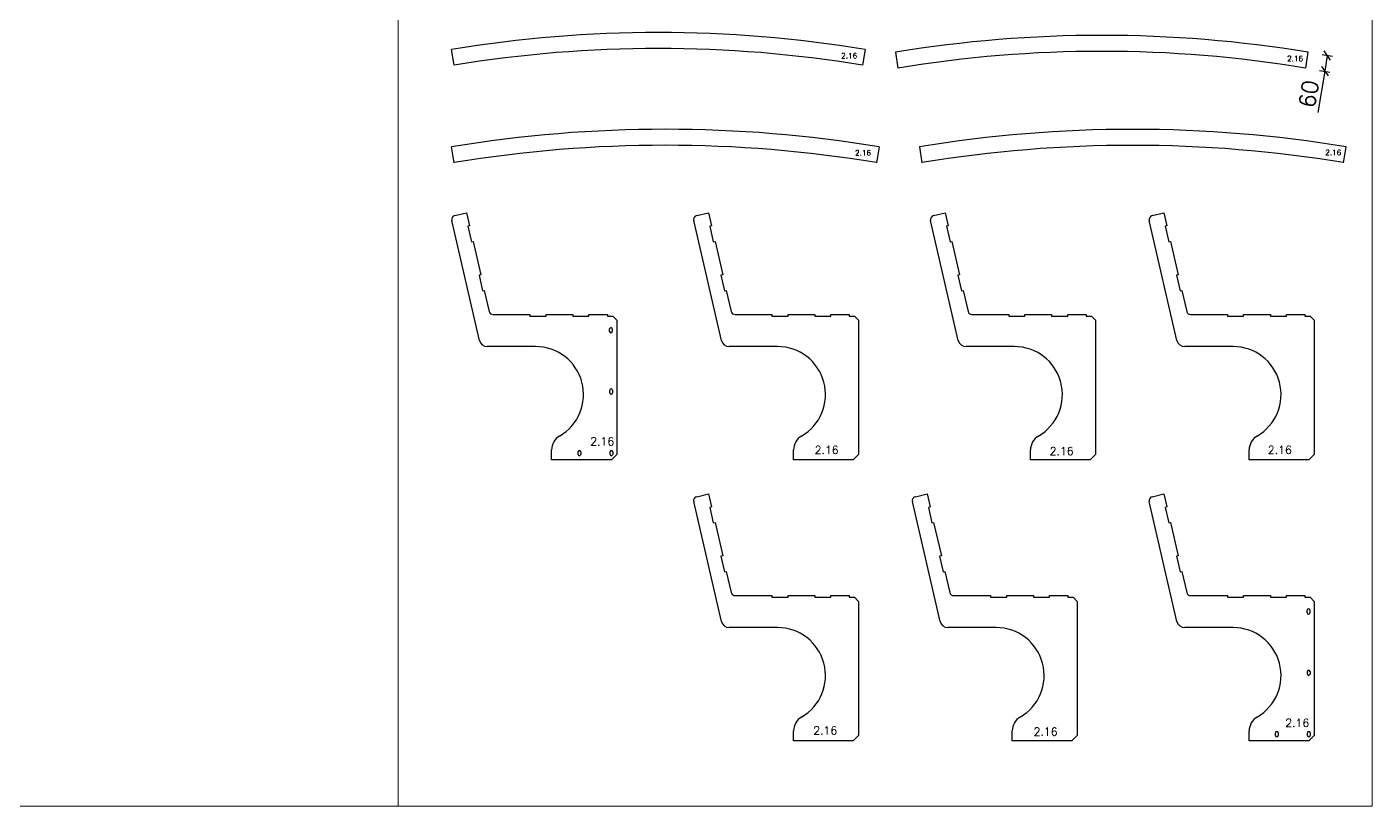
# Model space of a CAD drawing. Header units: millimetres. Extents: x 5046 to 103012, y -15969 to 47766.
# Drawn here: x 81060 to 86102, y 18062 to 20982 of the extents above; entities that cross this region are included whole.
import ezdxf

# ---------------------------------------------------------------- set-up
doc = ezdxf.new("R2010")
doc.units = ezdxf.units.MM
doc.layers.get('0').update_dxf_attribs({"lineweight": 0})
doc.layers.get('Defpoints').update_dxf_attribs({"lineweight": 0})
for name, color, linetype, lineweight in [('DIM', 3, 'Continuous', 0), ('Pomocnicze', 252, 'Continuous', 0), ('TEXT', 2, 'Continuous', 0)]:
    doc.layers.add(name, color=color, linetype=linetype, lineweight=lineweight)
doc.styles.add('Skala 1-20', font='simplex.shx', dxfattribs={"height": 60})
doc.styles.add('Skala 1-50', font='simplex.shx', dxfattribs={"height": 120})
doc.dimstyles.new('Skala 1-20', dxfattribs={"dimtxt": 6, "dimasz": 30, "dimexe": 20, "dimexo": 0.625, "dimgap": 15, "dimtad": 1, "dimdec": 0, "dimtxsty": 'Skala 1-20', "dimblk": 'OBLIQUE', "dimcen": 2.5, "dimadec": 0, "dimazin": 0, "dimtfac": 1, "dimtdec": 0, "dimtmove": 0, "dimatfit": 3, "dimldrblk": 'OBLIQUE', "dimfxl": 20, "dimfxlon": 1, "dimarcsym": 0})

# ---------------------------------------------------------------- blocks, each defined once
blk = doc.blocks.new('_Oblique')
at = {"color": 0, "linetype": 'ByBlock', "lineweight": -2}
blk.add_line((-0.5, -0.5), (0.5, 0.5), dxfattribs=at)
blk = doc.blocks.new('*D3323')
at = {"layer": 'Defpoints', "color": 0}
for p in [(85862.3, 20886.7), (85852.6, 20827.5), (85923.9, 20815.7)]:
    blk.add_point(p, dxfattribs=at)
at = {"layer": 'DIM', "color": 0, "lineweight": -2}
for p, q in [((85913.9, 20878.2), (85953.4, 20871.6)), ((85933.7, 20874.9), (85923.9, 20815.7)), ((85923.9, 20815.7), (85898.2, 20660.7)), ((85904.1, 20819), (85943.6, 20812.5))]:
    blk.add_line(p, q, dxfattribs=at)
at = {"layer": 'DIM', "color": 0, "linetype": 'ByBlock', "lineweight": -2, "xscale": 30, "yscale": 30, "zscale": 30}
for p, rotation in [((85933.7, 20874.9), 80.61294319791338), ((85923.9, 20815.7), 260.6129431979134)]:
    blk.add_blockref('_Oblique', p, dxfattribs=dict(at, rotation=rotation))
at = {"layer": 'DIM', "color": 0, "insert": (85864.2, 20730.7), "char_height": 60, "attachment_point": 5, "rotation": 80.6129, "style": 'Skala 1-20'}
blk.add_mtext('60', dxfattribs=at)

msp = doc.modelspace()

# ---------------------------------------------------------------- linework, layer by layer
at = {"color": 7, "linetype": 'Continuous', "lineweight": 25}
for p, q in [((82661.3, 20838.2), (82651.5, 20897.4)), ((84201.4, 20897.4), (84191.6, 20838.2)), ((84314.7, 20886.7), (84324.5, 20827.5)), ((85852.6, 20827.5), (85862.3, 20886.7)), ((82661.3, 20473.1), (82651.5, 20532.3)), ((84254, 20532.3), (84244.1, 20473.1)), ((84404.6, 20532.3), (84414.4, 20473.1)), ((85994.7, 20473.1), (86004.5, 20532.3)), ((82663.1, 20274.6), (82707, 20284.8)), ((82707, 20284.8), (82718.2, 20236)), ((83570.1, 20274.6), (83613.9, 20284.8)), ((83613.9, 20284.8), (83625.2, 20236)), ((84457.9, 20274.6), (84501.8, 20284.8)), ((84501.8, 20284.8), (84513, 20236)), ((85277.5, 20274.6), (85321.4, 20284.8)), ((85321.4, 20284.8), (85332.6, 20236)), ((82755.7, 19807.2), (82651.9, 20256.6)), ((82718.2, 20236), (82711.9, 20234.6)), ((82711.9, 20234.6), (82725.4, 20176.1)), ((83662.6, 19807.2), (83558.8, 20256.6)), ((83625.2, 20236), (83618.8, 20234.6)), ((83618.8, 20234.6), (83632.3, 20176.1)), ((84550.5, 19807.2), (84446.7, 20256.6)), ((84513, 20236), (84506.7, 20234.6)), ((84506.7, 20234.6), (84520.2, 20176.1)), ((85370, 19807.2), (85266.3, 20256.6)), ((85332.6, 20236), (85326.3, 20234.6)), ((85326.3, 20234.6), (85339.8, 20176.1)), ((82725.4, 20176.1), (82731.7, 20177.6)), ((82731.7, 20177.6), (82760.5, 20052.9)), ((83632.3, 20176.1), (83638.7, 20177.6)), ((83638.7, 20177.6), (83667.5, 20052.9)), ((84520.2, 20176.1), (84526.5, 20177.6)), ((84526.5, 20177.6), (84555.3, 20052.9)), ((85339.8, 20176.1), (85346.1, 20177.6)), ((85346.1, 20177.6), (85374.9, 20052.9)), ((82760.5, 20052.9), (82754.2, 20051.4)), ((82754.2, 20051.4), (82767.7, 19992.9)), ((83667.5, 20052.9), (83661.1, 20051.4)), ((83661.1, 20051.4), (83674.6, 19992.9)), ((84555.3, 20052.9), (84549, 20051.4)), ((84549, 20051.4), (84562.5, 19992.9)), ((85374.9, 20052.9), (85368.6, 20051.4)), ((85368.6, 20051.4), (85382.1, 19992.9)), ((82767.7, 19992.9), (82774, 19994.4)), ((82774, 19994.4), (82792.2, 19915.6)), ((83674.6, 19992.9), (83680.9, 19994.4)), ((83680.9, 19994.4), (83699.1, 19915.6)), ((84562.5, 19992.9), (84568.8, 19994.4)), ((84568.8, 19994.4), (84587, 19915.6)), ((85382.1, 19992.9), (85388.4, 19994.4)), ((85388.4, 19994.4), (85406.6, 19915.6)), ((82806.8, 19904), (82945.2, 19904)), ((82945.2, 19904), (82945.2, 19897.5)), ((82945.2, 19897.5), (83005.7, 19897.5)), ((83005.7, 19904), (83105.7, 19904)), ((83005.7, 19897.5), (83005.7, 19904)), ((83105.7, 19904), (83105.7, 19897.5)), ((83105.7, 19897.5), (83166.2, 19897.5)), ((83166.2, 19904), (83235.2, 19904)), ((83166.2, 19897.5), (83166.2, 19904)), ((83235.2, 19904), (83235.2, 19897.5)), ((83235.2, 19897.5), (83255.2, 19897.5)), ((83255.2, 19897.5), (83270.2, 19882.5)), ((83270.2, 19882.5), (83270.2, 19380)), ((83713.8, 19904), (83852.1, 19904)), ((83852.1, 19904), (83852.1, 19897.5)), ((83852.1, 19897.5), (83912.6, 19897.5)), ((83912.6, 19904), (84012.6, 19904)), ((83912.6, 19897.5), (83912.6, 19904)), ((84012.6, 19904), (84012.6, 19897.5)), ((84012.6, 19897.5), (84073.1, 19897.5)), ((84073.1, 19904), (84142.1, 19904)), ((84073.1, 19897.5), (84073.1, 19904)), ((84142.1, 19904), (84142.1, 19897.5)), ((84142.1, 19897.5), (84162.1, 19897.5)), ((84162.1, 19897.5), (84177.1, 19882.5)), ((84177.1, 19882.5), (84177.1, 19380)), ((84601.6, 19904), (84740, 19904)), ((84740, 19904), (84740, 19897.5)), ((84740, 19897.5), (84800.5, 19897.5)), ((84800.5, 19904), (84900.5, 19904)), ((84800.5, 19897.5), (84800.5, 19904)), ((84900.5, 19904), (84900.5, 19897.5)), ((84900.5, 19897.5), (84961, 19897.5)), ((84961, 19904), (85030, 19904)), ((84961, 19897.5), (84961, 19904)), ((85030, 19904), (85030, 19897.5)), ((85030, 19897.5), (85050, 19897.5)), ((85050, 19897.5), (85065, 19882.5)), ((85065, 19882.5), (85065, 19380)), ((85421.2, 19904), (85559.6, 19904)), ((85559.6, 19904), (85559.6, 19897.5)), ((85559.6, 19897.5), (85620.1, 19897.5)), ((85620.1, 19904), (85720.1, 19904)), ((85620.1, 19897.5), (85620.1, 19904)), ((85720.1, 19904), (85720.1, 19897.5)), ((85720.1, 19897.5), (85780.6, 19897.5)), ((85780.6, 19904), (85849.6, 19904)), ((85780.6, 19897.5), (85780.6, 19904)), ((85849.6, 19904), (85849.6, 19897.5)), ((85849.6, 19897.5), (85869.6, 19897.5)), ((85869.6, 19897.5), (85884.6, 19882.5)), ((85884.6, 19882.5), (85884.6, 19380)), ((83243.7, 19839.9), (83243.7, 19849.9)), ((83253.7, 19849.9), (83253.7, 19839.9)), ((82966.2, 19784), (82784.9, 19784)), ((83873.1, 19784), (83691.8, 19784)), ((84761, 19784), (84579.7, 19784)), ((85580.6, 19784), (85399.3, 19784)), ((83244.4, 19610), (83244.4, 19620)), ((83254.4, 19620), (83254.4, 19610)), ((83026.2, 19360), (83026.2, 19396.8)), ((83125.2, 19380), (83125.2, 19390)), ((83135.2, 19390), (83135.2, 19380)), ((83245.2, 19380), (83245.2, 19390)), ((83270.2, 19380), (83250.2, 19360)), ((83255.2, 19390), (83255.2, 19380)), ((83933.1, 19360), (83933.1, 19396.8)), ((84177.1, 19380), (84157.1, 19360)), ((84821, 19360), (84821, 19396.8)), ((85065, 19380), (85045, 19360)), ((85640.6, 19360), (85640.6, 19396.8)), ((85884.6, 19380), (85864.6, 19360)), ((83250.2, 19360), (83026.2, 19360)), ((84157.1, 19360), (83933.1, 19360)), ((85045, 19360), (84821, 19360)), ((85864.6, 19360), (85640.6, 19360)), ((83570.1, 19221.5), (83613.9, 19231.6)), ((83613.9, 19231.6), (83625.2, 19182.9)), ((84389.6, 19221.5), (84433.5, 19231.6)), ((84433.5, 19231.6), (84444.7, 19182.9)), ((85277.5, 19221.5), (85321.4, 19231.6)), ((85321.4, 19231.6), (85332.6, 19182.9)), ((83662.6, 18754.1), (83558.8, 19203.5)), ((83625.2, 19182.9), (83618.8, 19181.5)), ((83618.8, 19181.5), (83632.3, 19123)), ((84482.2, 18754.1), (84378.4, 19203.5)), ((84444.7, 19182.9), (84438.4, 19181.5)), ((84438.4, 19181.5), (84451.9, 19123)), ((85370, 18754.1), (85266.3, 19203.5)), ((85332.6, 19182.9), (85326.3, 19181.5)), ((85326.3, 19181.5), (85339.8, 19123)), ((83632.3, 19123), (83638.7, 19124.5)), ((83638.7, 19124.5), (83667.5, 18999.7)), ((84451.9, 19123), (84458.2, 19124.5)), ((84458.2, 19124.5), (84487, 18999.7)), ((85339.8, 19123), (85346.1, 19124.5)), ((85346.1, 19124.5), (85374.9, 18999.7)), ((83667.5, 18999.7), (83661.1, 18998.3)), ((83661.1, 18998.3), (83674.6, 18939.8)), ((84487, 18999.7), (84480.7, 18998.3)), ((84480.7, 18998.3), (84494.2, 18939.8)), ((85374.9, 18999.7), (85368.6, 18998.3)), ((85368.6, 18998.3), (85382.1, 18939.8)), ((83674.6, 18939.8), (83680.9, 18941.3)), ((83680.9, 18941.3), (83699.1, 18862.5)), ((84494.2, 18939.8), (84500.5, 18941.3)), ((84500.5, 18941.3), (84518.7, 18862.5)), ((85382.1, 18939.8), (85388.4, 18941.3)), ((85388.4, 18941.3), (85406.6, 18862.5)), ((83713.8, 18850.8), (83852.1, 18850.8)), ((83852.1, 18850.8), (83852.1, 18844.3)), ((83852.1, 18844.3), (83912.6, 18844.3)), ((83912.6, 18850.8), (84012.6, 18850.8)), ((83912.6, 18844.3), (83912.6, 18850.8)), ((84012.6, 18850.8), (84012.6, 18844.3)), ((84012.6, 18844.3), (84073.1, 18844.3)), ((84073.1, 18850.8), (84142.1, 18850.8)), ((84073.1, 18844.3), (84073.1, 18850.8)), ((84142.1, 18850.8), (84142.1, 18844.3)), ((84142.1, 18844.3), (84162.1, 18844.3)), ((84162.1, 18844.3), (84177.1, 18829.3)), ((84177.1, 18829.3), (84177.1, 18326.8)), ((84533.3, 18850.8), (84671.7, 18850.8)), ((84671.7, 18850.8), (84671.7, 18844.3)), ((84671.7, 18844.3), (84732.2, 18844.3)), ((84732.2, 18850.8), (84832.2, 18850.8)), ((84732.2, 18844.3), (84732.2, 18850.8)), ((84832.2, 18850.8), (84832.2, 18844.3)), ((84832.2, 18844.3), (84892.7, 18844.3)), ((84892.7, 18850.8), (84961.7, 18850.8)), ((84892.7, 18844.3), (84892.7, 18850.8)), ((84961.7, 18850.8), (84961.7, 18844.3)), ((84961.7, 18844.3), (84981.7, 18844.3)), ((84981.7, 18844.3), (84996.7, 18829.3)), ((84996.7, 18829.3), (84996.7, 18326.8)), ((85421.2, 18850.8), (85559.6, 18850.8)), ((85559.6, 18850.8), (85559.6, 18844.3)), ((85559.6, 18844.3), (85620.1, 18844.3)), ((85620.1, 18850.8), (85720.1, 18850.8)), ((85620.1, 18844.3), (85620.1, 18850.8)), ((85720.1, 18850.8), (85720.1, 18844.3)), ((85720.1, 18844.3), (85780.6, 18844.3)), ((85780.6, 18850.8), (85849.6, 18850.8)), ((85780.6, 18844.3), (85780.6, 18850.8)), ((85849.6, 18850.8), (85849.6, 18844.3)), ((85849.6, 18844.3), (85869.6, 18844.3)), ((85869.6, 18844.3), (85884.6, 18829.3)), ((85884.6, 18829.3), (85884.6, 18326.8)), ((85858, 18786.8), (85858, 18796.8)), ((85868, 18796.8), (85868, 18786.8)), ((83873.1, 18730.8), (83691.8, 18730.8)), ((84692.7, 18730.8), (84511.4, 18730.8)), ((85580.6, 18730.8), (85399.3, 18730.8)), ((85858.8, 18556.8), (85858.8, 18566.8)), ((85868.8, 18566.8), (85868.8, 18556.8)), ((83933.1, 18306.8), (83933.1, 18343.7)), ((84157.1, 18306.8), (83933.1, 18306.8)), ((84177.1, 18326.8), (84157.1, 18306.8)), ((84752.7, 18306.8), (84752.7, 18343.7)), ((84976.7, 18306.8), (84752.7, 18306.8)), ((84996.7, 18326.8), (84976.7, 18306.8)), ((85640.6, 18306.8), (85640.6, 18343.7)), ((85864.6, 18306.8), (85640.6, 18306.8)), ((85739.6, 18326.8), (85739.6, 18336.8)), ((85749.6, 18336.8), (85749.6, 18326.8)), ((85859.6, 18326.8), (85859.6, 18336.8)), ((85884.6, 18326.8), (85864.6, 18306.8)), ((85869.6, 18336.8), (85869.6, 18326.8))]:
    msp.add_line(p, q, dxfattribs=at)
for centre, radius, start, end in [((83426.5, 16216.9), 4744.2, 80.5987, 99.4013), ((85088.5, 16206), 4744.2, 80.6129, 99.3871), ((83426.5, 16216.9), 4684.2, 80.5992, 99.4013), ((85088.5, 16206), 4684.2, 80.6129, 99.3875), ((83452.7, 15693.5), 4904.7, 80.5982, 99.4018), ((85204.6, 15693.3), 4904.7, 80.6135, 99.3865), ((83452.7, 15693.5), 4844.7, 80.5986, 99.4018), ((85204.6, 15693.3), 4844.7, 80.6135, 99.3869), ((82666.5, 20260), 15, 103, 193), ((83573.4, 20260), 15, 103, 193), ((84461.3, 20260), 15, 103, 193), ((85280.9, 20260), 15, 103, 193), ((82806.8, 19919), 15, 193, 270), ((83713.8, 19919), 15, 193, 270), ((84601.6, 19919), 15, 193, 270), ((85421.2, 19919), 15, 193, 270), ((83248.7, 19849.9), 5, 0, 180), ((83248.7, 19839.9), 5, 180, 0), ((82784.9, 19814), 30, 193, 270), ((82966.2, 19604.3), 179.7, 300.0473, 90), ((83691.8, 19814), 30, 193, 270), ((83873.1, 19604.3), 179.7, 300.0473, 90), ((84579.7, 19814), 30, 193, 270), ((84761, 19604.3), 179.7, 300.0473, 90), ((85399.3, 19814), 30, 193, 270), ((85580.6, 19604.3), 179.7, 300.0473, 90), ((83249.4, 19620), 5, 0, 180), ((83249.4, 19610), 5, 180, 0), ((83086.2, 19396.8), 60, 120.0473, 180), ((83993.1, 19396.8), 60, 120.0473, 180), ((84881, 19396.8), 60, 120.0473, 180), ((85700.6, 19396.8), 60, 120.0473, 180), ((83130.2, 19390), 5, 0, 180), ((83130.2, 19380), 5, 180, 0), ((83250.2, 19390), 5, 0, 180), ((83250.2, 19380), 5, 180, 0), ((83573.4, 19206.9), 15, 103, 193), ((84393, 19206.9), 15, 103, 193), ((85280.9, 19206.9), 15, 103, 193), ((83713.8, 18865.8), 15, 193, 270), ((84533.3, 18865.8), 15, 193, 270), ((85421.2, 18865.8), 15, 193, 270), ((85863, 18796.8), 5, 0, 180), ((85863, 18786.8), 5, 180, 0), ((83691.8, 18760.8), 30, 193, 270), ((83873.1, 18551.2), 179.7, 300.0473, 90), ((84511.4, 18760.8), 30, 193, 270), ((84692.7, 18551.2), 179.7, 300.0473, 90), ((85399.3, 18760.8), 30, 193, 270), ((85580.6, 18551.2), 179.7, 300.0473, 90), ((85863.8, 18566.8), 5, 0, 180), ((85863.8, 18556.8), 5, 180, 0), ((83993.1, 18343.7), 60, 120.0473, 180), ((84812.7, 18343.7), 60, 120.0473, 180), ((85700.6, 18343.7), 60, 120.0473, 180), ((85744.6, 18336.8), 5, 0, 180), ((85744.6, 18326.8), 5, 180, 0), ((85864.6, 18336.8), 5, 0, 180), ((85864.6, 18326.8), 5, 180, 0)]:
    msp.add_arc(centre, radius, start, end, dxfattribs=at)
at = {"layer": 'Pomocnicze'}
msp.add_line((82451.5, 22912.9), (82451.5, 18062), dxfattribs=at)
msp.add_lwpolyline([(78416.1, 23703.4), (78416.1, 18062), (86101.5, 18062), (86101.5, 23703.4)], close=True, dxfattribs=at)

# ---------------------------------------------------------------- texts
at = {"layer": 'TEXT', "width": 74.012, "attachment_point": 1, "style": 'Skala 1-50'}
for insert, char_height in [((84111.3, 20883.9), 20), ((85782.7, 20873), 20), ((85926, 20521.5), 20), ((84163.4, 20519.7), 20), ((83171.1, 19443.6), 30), ((84012.1, 19411.6), 30), ((85710.6, 19411.6), 30), ((84892.9, 19407.2), 30), ((84006.8, 18360.3), 30), ((84832.6, 18355.9), 30), ((85775.9, 18388.9), 30)]:
    msp.add_mtext('2.16', dxfattribs=dict(at, insert=insert, char_height=char_height))

# ---------------------------------------------------------------- dimensions: what is measured, and where the dimension line sits
at = {"layer": 'DIM'}
dim = msp.add_aligned_dim(p1=(85862.3, 20886.7), p2=(85852.6, 20827.5), distance=72.3, dimstyle='Skala 1-20', dxfattribs=at)
dim.commit()
dim.dimension.update_dxf_attribs({"geometry": '*D3323', "text_midpoint": (85864.2, 20730.7)})

doc.saveas('drawing.dxf')
